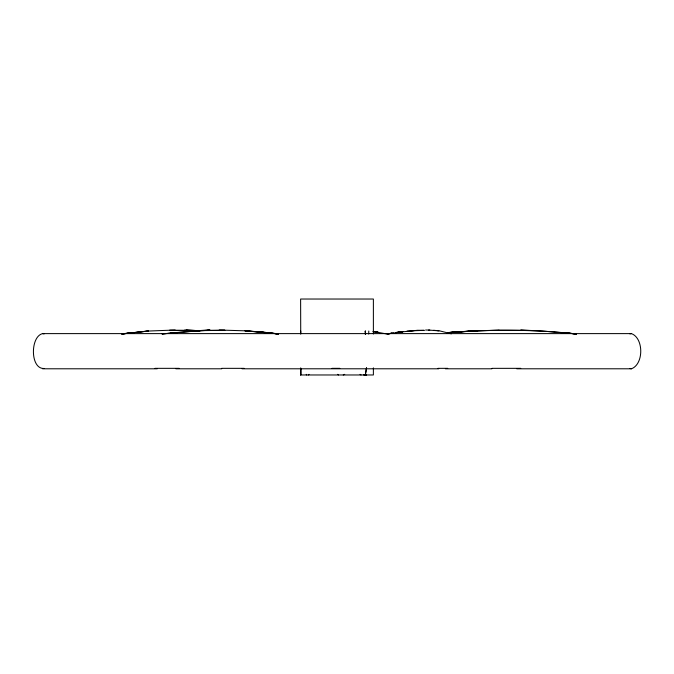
<?xml version="1.0" encoding="UTF-8"?>
<svg xmlns="http://www.w3.org/2000/svg" width="674" height="674" viewBox="0 0 674 674"><rect width="100%" height="100%" fill="white"/><g stroke="black" fill="none" stroke-linecap="round" stroke-linejoin="round"><path stroke-width="1.01" d="M300.73 331.018L300.73 334.077L300.621 299.029L373.379 299.029L373.379 334.001M365.232 334.068L365.308 331.018L365.594 334.085M368.703 334.085L368.788 331.018M308.987 374.34L308.549 374.971M364.044 374.896L366.268 374.971L363.901 374.971M344.717 374.34L343.277 374.971M44.105 368.493C30.103 369.158 30.145 336.503 42.588 333.613L631.412 333.613C643.872 338.121 643.855 364.255 631.412 368.788L516.747 368.788M629.895 333.908L631.412 333.613M387.584 333.95L402.959 331.684L395.815 332.535M387.71 333.9L393.372 332.905M387.794 333.9L391.821 333.209L387.087 334.001M121.691 333.959L147.075 331.094L175.181 330.024M121.438 333.992L129.265 332.905M410.887 330.833L424.291 330.353L417.585 330.277L396.447 332.467L402.294 331.76M122.441 333.908L148.592 331.018L122.39 333.916M162.257 334.026L172.62 332.762M162.097 333.959L201.358 330.462M170.994 332.905L210.094 330.134L200.911 330.504L209.648 330.134M448.699 332.636L455.759 332.021L447.696 332.653L455.759 332.097M407.037 331.128L413.474 330.69M531.626 330.504L520.741 330.134L542.511 331.018L576.312 333.933C536.622 329.645 496.595 329.266 456.787 331.928L498.937 330.091M456.787 331.928L477.234 330.757L447.696 332.577L477.234 330.833M198.501 330.69L224.905 330.277L207.204 330.353M339.831 368.341L331.962 368.341M447.73 368.341L437.94 368.349M244.173 368.349L221.679 368.341M179.174 368.341L154.995 368.341M520.741 368.341L492.028 368.349M498.937 330.277L520.741 330.353M425.589 330.024L429.768 330.091M42.588 368.788L157.253 368.788M175.847 368.788L221.721 368.788M242.008 368.788L438.732 368.788M445.396 368.788L491.902 368.788M187.102 330.277L169.477 330.353L199.521 330.673M219.202 330.024L246.819 330.875M428.622 330.058L439.954 330.942L451.344 333.832M199.883 330.656L186.437 330.209L199.428 330.656M184.693 330.091L200.338 330.681M244.713 330.757L277.89 333.874L245.378 330.757L263.34 332.206M631.412 368.788L629.895 368.493M42.588 333.613L44.105 333.908M433.694 330.277L435.547 330.462M437.064 330.614L438.917 330.799M277.705 333.832L261.857 332.021M364.196 374.744L366.268 374.971M261.487 331.987L277.368 333.756M377.71 332.164L373.784 331.574L386.783 333.984M373.784 331.574L378.417 332.282M372.899 331.44L376.673 331.987M278.522 334.034L275.632 333.613L277.629 333.9M361.045 374.971L360.051 374.34M338.533 374.971L337.615 374.34M306.695 374.971L306.249 374.34M365.308 331.018L365.594 334.085M300.714 367.869L300.73 374.971L373.379 374.971L373.379 367.844M366.546 367.869L365.308 374.971L366.572 367.903M576.312 333.959L564.138 332.686L576.312 334.001M278.227 333.959L276.146 333.647L278.227 333.959M300.73 374.971L300.722 368.678L300.73 374.971"/></g></svg>
